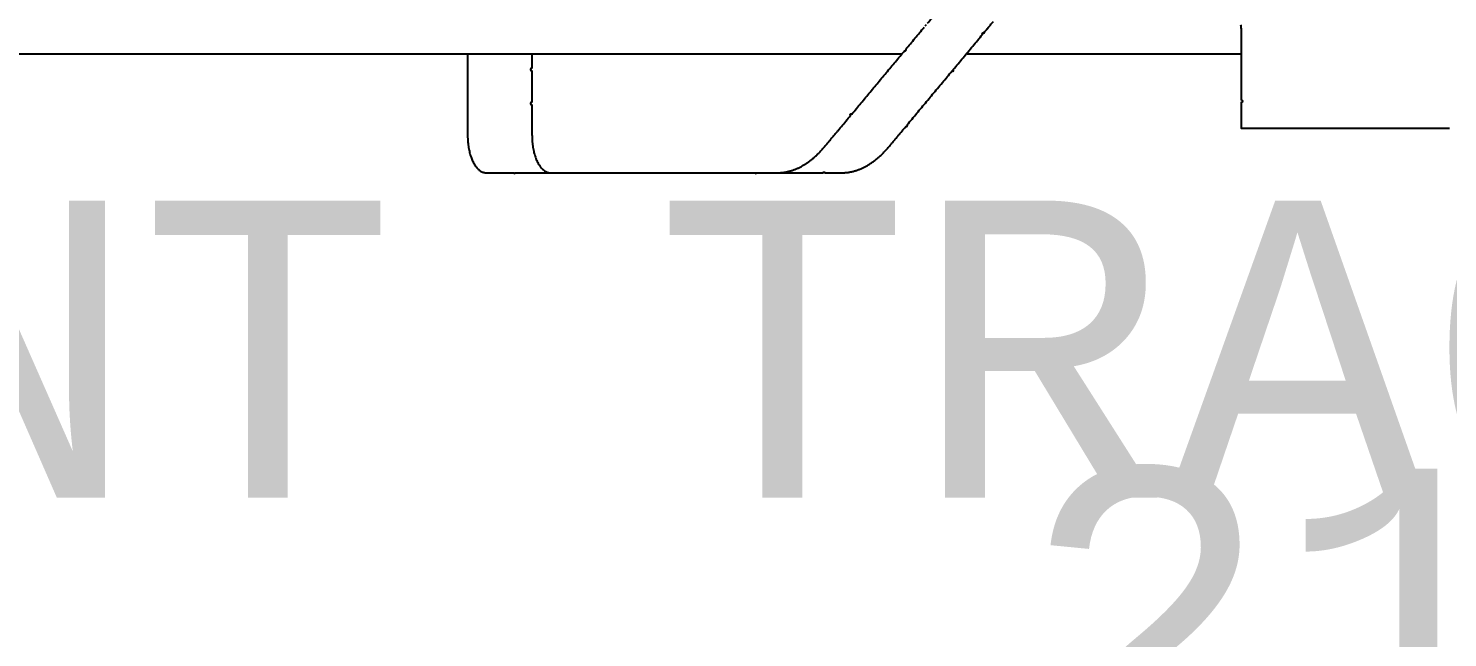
# Model space of a CAD drawing. Extents: x -912 to 8450, y -583 to 4401.
# Drawn here: x 548.5 to 739.5, y 1082 to 1164 of the extents above; entities that cross this region are included whole.
import ezdxf

# ---------------------------------------------------------------- set-up
doc = ezdxf.new("R2010")
doc.units = 0
doc.header["$MEASUREMENT"] = 0
doc.layers.get('0').update_dxf_attribs({"linetype": 'CONTINUOUS'})
for name, color, linetype in [('2', 7, 'CONTINUOUS'), ('3', 7, 'CONTINUOUS'), ('5', 7, 'CONTINUOUS'), ('6', 7, 'CONTINUOUS')]:
    doc.layers.add(name, color=color, linetype=linetype)
doc.styles.get("Standard").update_dxf_attribs({"font": 'monotxt.shx'})
doc.dimstyles.new('DSTYLE1', dxfattribs={"dimtxt": 40, "dimasz": 53.333333, "dimexe": 4, "dimexo": 2, "dimgap": 2, "dimtad": 0, "dimtih": 1, "dimtoh": 1, "dimdec": 0, "dimzin": 3, "dimtxsty": 'STANDARD', "dimcen": 0.09, "dimazin": 3, "dimtp": 1, "dimtm": 1, "dimtfac": 1, "dimtdec": 4, "dimtofl": 0, "dimtmove": 0, "dimatfit": 3, "dimtolj": 1, "dimtzin": 0})
doc.dimstyles.new('DSTYLE3', dxfattribs={"dimtxt": 40, "dimasz": 53.333333, "dimexe": 4, "dimexo": 2, "dimgap": 2, "dimtad": 0, "dimtih": 1, "dimtoh": 1, "dimdec": 0, "dimzin": 3, "dimtxsty": 'STANDARD', "dimcen": 0.09, "dimazin": 3, "dimtp": 1, "dimtm": 1, "dimtfac": 1, "dimtdec": 4, "dimtofl": 0, "dimtmove": 0, "dimatfit": 3, "dimtolj": 1, "dimtzin": 0})

# ---------------------------------------------------------------- blocks, each defined once
blk = doc.blocks.new('_AH1')
at = {"color": 0, "linetype": 'CONTINUOUS'}
for p, q in [((-1, 0.166667), (0, 0)), ((-1, 0.166667), (-1, -0.166667)), ((0, 0), (-1, -0.166667)), ((0, 0), (-1, 0))]:
    blk.add_line(p, q, dxfattribs=at)
blk = doc.blocks.new('*D4')
at = {"layer": '2', "color": 1, "linetype": 'CONTINUOUS'}
for p, q in [((-128.26159, 1321.2013), (-128.26159, 1159.7806)), ((1607.1675, 1321.2013), (1607.1675, 1159.7806)), ((-128.26159, 1213.1139), (586.95656, 1213.1139)), ((1607.1675, 1213.1139), (800.28989, 1213.1139))]:
    blk.add_line(p, q, dxfattribs=at)
at = {"layer": '2', "color": 1, "xscale": 53.333333, "yscale": 53.333333, "zscale": 53.333333, "rotation": 180}
blk.add_blockref('_AH1', (-128.26159, 1213.1139), dxfattribs=at)
at = {"layer": '2', "color": 1, "xscale": 53.333333, "yscale": 53.333333, "zscale": 53.333333}
blk.add_blockref('_AH1', (1607.1675, 1213.1139), dxfattribs=at)
at = {"layer": '2', "color": 1, "linetype": 'CONTINUOUS'}
blk.add_text('1732', height=40, dxfattribs=at).set_placement((613.62323, 1193.1139))
blk = doc.blocks.new('*D14')
at = {"layer": '3', "color": 1, "linetype": 'CONTINUOUS'}
for p, q in [((990.10056, 1245.6279), (814.59124, 1316.4866)), ((972.50637, 864.11759), (727.59491, 862.97432))]:
    blk.add_line(p, q, dxfattribs=at)
for start, end in [(158.01451, 166.70533), (171.47083, 180.26746)]:
    blk.add_arc((1924.0583, 868.55954), 1143.1431, start, end, dxfattribs=at)
at = {"layer": '3', "color": 1, "xscale": 53.333333, "yscale": 53.333333, "zscale": 53.333333}
for p, rotation in [((864.0461, 1296.5201), 69.351194), ((780.92767, 863.22328), 268.93077)]:
    blk.add_blockref('_AH1', p, dxfattribs=dict(at, rotation=rotation))
at = {"layer": '3', "color": 1, "linetype": 'CONTINUOUS'}
for s, p in [('21%%d', (681.54793, 1064.7691)), ('22%%d', (801.54793, 1064.7691))]:
    blk.add_text(s, height=40, dxfattribs=at).set_placement(p)

msp = doc.modelspace()

# ---------------------------------------------------------------- linework, layer by layer
at = {"layer": '5', "color": 2, "linetype": 'CONTINUOUS'}
for p, q in [((665.99902, 1160.5401), (392.67192, 1160.5401)), ((711.52287, 1160.5401), (674.81033, 1160.5401))]:
    msp.add_line(p, q, dxfattribs=at)
at = {"layer": '5', "color": 30, "linetype": 'CONTINUOUS'}
for points in [[(713.46736, 1221.5303, -0.000000273), (712.1372, 1221.5303, 0.000000062), (710.80704, 1221.5303, 0.0000010741), (709.4769, 1221.5303, -0.000000248), (708.14673, 1221.5303, -0.000004242)], [(716.12767, 1221.5303, 0.0000000683), (714.79751, 1221.5303)], [(819.17192, 1192.4603, -0.0000000761), (819.17192, 1193.7904, 0.0000004621), (819.17192, 1195.1206, -0.0000000987), (819.17192, 1196.4507, -0.00000009), (819.17192, 1197.7809, 0.0000004904), (819.17192, 1199.1111, -0.0000000843), (819.17192, 1200.4412, -0.000001961)], [(707.27968, 1166.5303, 0.0000069882), (708.60984, 1166.5303, -0.0000303651), (709.94, 1166.5303, -0.000001771), (711.27016, 1166.5303, 0.000007695), (712.60031, 1166.5303, 0.0000004488), (713.93047, 1166.5303, -0.00000195), (715.26063, 1166.5303, -0.0000001138), (716.59079, 1166.5303, 0.0000004941), (717.92094, 1166.5303)], [(795.07009, 1166.5303, -0.0000005286), (796.40025, 1166.5303, 0.0000001217), (797.73041, 1166.5303, 0.0000020859)], [(719.2511, 1166.5303, -0.0000001252), (720.58126, 1166.5303)], [(792.40978, 1166.5303, 0.000000134), (793.73993, 1166.5303)], [(689.17192, 1198.4543, 0.0000004732), (689.17192, 1197.1241, -0.0000019868), (689.17192, 1195.794, -0.0000001823), (689.17192, 1194.4638, 0.0000005179), (689.17192, 1193.1337, 0.0000002927), (689.17192, 1191.8035, -0.000000188), (689.17192, 1190.4734, -0.0000010464), (689.17191, 1189.1432, 0.0000002714), (689.17192, 1187.8131, 0.0000041021), (689.17194, 1186.4829, -0.0000009519), (689.17192, 1185.1528, -0.0000161806)], [(819.17192, 1189.7999, 0.0000004182), (819.17192, 1191.1301, -0.0000018508)], [(819.17193, 1201.7714, 0.000000444), (819.17192, 1203.1015, 0.0000077442)], [(799.06056, 1166.5303, -0.00000048), (800.39072, 1166.5303, -0.0000082308)], [(706.81654, 1221.5303, 0.0000009753), (705.48642, 1221.5303, 0.000016737)], [(689.17192, 1201.1146, -0.000001805), (689.17191, 1199.7844, 0.0000078257)], [(689.17183, 1183.8226, 0.0000037258), (689.17192, 1182.4924, 0.0000638476)], [(704.61937, 1166.5303, -0.0000275758), (705.94953, 1166.5301, 0.0001198231)]]:
    msp.add_lwpolyline(points, format="xyb", dxfattribs=at)
at = {"layer": '5', "color": 3, "linetype": 'CONTINUOUS'}
msp.add_lwpolyline([(711.58666, 1164.4764, -0.027018531), (711.65768, 1163.9435, -0.025448769), (711.67642, 1163.4252, -0.019241191), (711.672, 1162.9187, -0.003277656), (711.67044, 1162.4187, 0.0029828804), (711.672, 1161.9218, 0.000177948), (711.67239, 1161.4258, -0.0007634146), (711.672, 1160.9318, -0.0000458576), (711.6719, 1160.4413, 0.0001953059), (711.672, 1159.9548, 0.0000119829), (711.67202, 1159.4733, -0.000050383), (711.672, 1158.9973, -0.0000031506), (711.67199, 1158.528, 0.0000130852), (711.672, 1158.0658, 0.0000008359), (711.672, 1157.6118, -0.0000034252), (711.672, 1157.1666, -0.0000002238), (711.672, 1156.7314, 0.0000009041), (711.672, 1156.3063, 0.0000000606), (711.672, 1155.8928, -0.0000002409), (711.672, 1155.4909), (711.672, 1155.1019, -0.0000000649), (711.672, 1154.726), (711.672, 1154.3643, -1), (711.672, 1154.0167), (711.672, 1153.6846), (711.672, 1153.3676), (711.672, 1153.0669), (711.672, 1152.7823), (711.672, 1152.5147), (711.672, 1152.2637), (711.672, 1152.0302), (711.672, 1151.8138), (711.672, 1151.6153), (711.672, 1151.4339), (711.672, 1151.2705), (711.672, 1151.1242), (711.672, 1150.9957), (711.672, 1150.8841), (711.672, 1150.7901), (711.672, 1150.7124), (711.672, 1150.6516), (711.672, 1150.6071), (711.672, 1150.5792), (711.672, 1150.5654), (711.672, 1150.5626), (711.672, 1150.5644), (711.672, 1150.5648), (711.672, 1150.5644), (711.672, 1150.5643), (711.672, 1150.5644), (711.672, 1150.5644), (711.672, 1150.5644), (711.672, 1150.5644), (711.672, 1150.5644), (711.672, 1150.5644), (711.672, 1150.5644), (711.672, 1150.5644), (711.672, 1150.5644), (711.672, 1150.5644), (711.672, 1150.5644), (711.672, 1150.5644), (711.672, 1150.5644), (711.672, 1150.5644), (711.672, 1150.5644), (711.672, 1150.5644), (711.672, 1150.5644), (711.672, 1150.5644), (711.672, 1150.5644), (711.672, 1150.5644), (711.672, 1150.5644), (711.672, 1150.5644), (711.672, 1150.5644), (711.672, 1150.5644), (711.672, 1150.5644), (711.672, 1150.5644), (711.672, 1150.5644), (711.672, 1150.5644), (711.672, 1150.5644), (711.672, 1150.5644), (711.672, 1150.5644), (711.672, 1150.5644), (711.672, 1150.5644), (711.672, 1150.5644), (711.672, 1150.5644), (711.672, 1150.5644), (711.672, 1150.5644), (711.672, 1150.5644), (711.672, 1150.5644), (711.672, 1150.5644), (711.672, 1150.5644), (711.672, 1150.5644), (711.672, 1150.5644), (711.672, 1150.5644), (711.672, 1150.5644), (711.672, 1150.5644), (711.672, 1150.5644), (711.672, 1150.5644), (711.672, 1150.5644), (711.672, 1150.5644), (711.672, 1150.5644), (711.672, 1150.5644), (711.672, 1150.5644), (711.672, 1150.5644), (711.672, 1150.5644), (711.672, 1150.5644), (711.672, 1150.5644), (711.672, 1150.5644), (711.672, 1150.5644), (711.672, 1150.5644), (711.672, 1150.5644), (711.672, 1150.5644), (711.672, 1150.5644), (711.672, 1150.5644), (711.672, 1150.5644), (711.672, 1150.5644), (711.672, 1150.5644), (711.672, 1150.5644), (711.672, 1150.5644), (711.672, 1150.5644), (711.672, 1150.5644), (711.672, 1150.5644), (711.672, 1150.5644), (711.672, 1150.5644), (711.672, 1150.5644), (711.672, 1150.5644), (711.672, 1150.5644), (711.672, 1150.5644), (711.672, 1150.5644), (711.672, 1150.5644), (711.672, 1150.5644), (711.672, 1150.5644), (711.672, 1150.5644), (711.672, 1150.5644), (711.672, 1150.5644), (711.672, 1150.5644), (711.672, 1150.5644), (711.672, 1150.5644), (711.672, 1150.5644), (711.672, 1150.5644), (711.672, 1150.5644), (711.672, 1150.5644), (711.672, 1150.5644), (711.672, 1150.5644), (711.672, 1150.5644), (711.672, 1150.5644), (711.672, 1150.5644), (711.672, 1150.5644), (711.672, 1150.5644), (711.672, 1150.5644), (711.672, 1150.5644), (711.672, 1150.5644), (711.672, 1150.5644), (711.672, 1150.5644), (711.672, 1150.5644), (711.672, 1150.5644), (711.672, 1150.5644), (711.672, 1150.5644), (711.672, 1150.5644), (711.672, 1150.5644), (711.672, 1150.5644), (711.672, 1150.5644), (711.672, 1150.5644), (711.672, 1150.5644), (711.672, 1150.5644), (711.672, 1150.5644), (711.672, 1150.5644), (711.672, 1150.5644), (711.672, 1150.5644), (711.672, 1150.5644), (711.672, 1150.5644), (711.672, 1150.5644), (711.672, 1150.5644), (711.672, 1150.5644), (711.672, 1150.5644), (711.672, 1150.5644), (711.672, 1150.5644), (711.672, 1150.5644), (711.672, 1150.5644), (711.672, 1150.5644, 0.0004074866), (711.672, 1150.5644), (711.672, 1150.5644, -0.000103198), (711.672, 1150.5644), (711.672, 1150.5644, 0.0002729042), (711.672, 1150.5644, 0.0056321899), (711.672, 1150.5644, -0.000006627), (711.672, 1150.5644, -0.0014275974), (711.672, 1150.5644, 0.000015846), (711.672, 1150.5644, 0.0003617699), (711.672, 1150.5644, -0.0000044412), (711.672, 1150.5644, 0.0000038692), (711.672, 1150.5644, 0.0000001079), (711.672, 1150.5644, 0.0000004902), (711.672, 1150.5644, -1), (711.672, 1150.5644, -0.0000058876), (711.672, 1150.5644, 0.0000000722), (711.672, 1150.5644, 0.000001492), (711.67201, 1150.5644), (711.672, 1150.5644), (711.67194, 1150.5644), (711.672, 1150.5644, 0.0000000959), (711.67223, 1150.5644), (711.672, 1150.5644), (711.67111, 1150.5644), (711.672, 1150.5644), (711.67809, 1150.5644), (711.69333, 1150.5644), (711.72179, 1150.5644), (711.76279, 1150.5644), (711.81608, 1150.5644), (711.88131, 1150.5644), (711.95926, 1150.5644), (712.04945, 1150.5644), (712.15238, 1150.5644), (712.26753, 1150.5644), (712.39543, 1150.5644), (712.53554, 1150.5644), (712.68832, 1150.5644), (712.85318, 1150.5644), (713.03056, 1150.5644), (713.21983, 1150.5644), (713.42139, 1150.5644), (713.63458, 1150.5644), (713.85974, 1150.5644), (714.09621, 1150.5644), (714.34427, 1150.5644), (714.60323, 1150.5644), (714.87332, 1150.5644), (715.15386, 1150.5644), (715.44501, 1150.5644), (715.74609, 1150.5644), (716.0572, 1150.5644), (716.37766, 1150.5644), (716.70755, 1150.5644), (717.04615, 1150.5644), (717.39349, 1150.5644), (717.74894, 1150.5644), (718.11251, 1150.5644), (718.48327, 1150.5644), (718.86115, 1150.5644), (719.247, 1150.5644), (719.64247, 1150.5644), (720.04736, 1150.5644), (720.46201, 1150.5644), (720.88581, 1150.5644), (721.31889, 1150.5644), (721.76064, 1150.5644), (722.21116, 1150.5644), (722.66985, 1150.5644), (723.13673, 1150.5644), (723.61119, 1150.5644), (724.09323, 1150.5644), (724.5822, 1150.5644), (725.07806, 1150.5644), (725.58018, 1150.5644), (726.08844, 1150.5644), (726.60223, 1150.5644), (727.12138, 1150.5644), (727.6453, 1150.5644), (728.17377, 1150.5644), (728.70622, 1150.5644), (729.24237, 1150.5644), (729.78167, 1150.5644), (730.32384, 1150.5644), (730.86832, 1150.5644), (731.4148, 1150.5644), (731.96277, 1150.5644), (732.51189, 1150.5644), (733.06163, 1150.5644), (733.61157, 1150.5644), (734.16154, 1150.5644), (734.7112, 1150.5644), (735.25921, 1150.5644), (735.80479, 1150.5644), (736.35146, 1150.5644), (736.90283, 1150.5644), (737.45776, 1150.5644), (738.01459, 1150.5644), (738.57204, 1150.5644), (739.12927, 1150.5644), (739.68633, 1150.5644)], format="xyb", dxfattribs=at)
at = {"layer": '5', "color": 4, "linetype": 'CONTINUOUS'}
for points in [[(607.60331, 1160.5644), (607.60331, 1160.2036), (607.60331, 1159.8428), (607.60331, 1159.482), (607.60331, 1159.1212), (607.60331, 1158.7604), (607.60331, 1158.3997), (607.60331, 1158.0389), (607.60331, 1157.6781), (607.60331, 1157.3173), (607.60331, 1156.9565), (607.60331, 1156.5957), (607.60331, 1156.2349), (607.60331, 1155.8741), (607.60331, 1155.5134), (607.60331, 1155.1526), (607.60331, 1154.7918, -0.0000000652), (607.60331, 1154.431), (607.60331, 1154.0702, 0.0000002566), (607.60331, 1153.7094, -0.0000000591), (607.60331, 1153.3486, -0.000001013), (607.60331, 1152.9878, 0.000000233), (607.60331, 1152.6271, 0.0000039971), (607.60332, 1152.2663, -0.00000092), (607.60331, 1151.9055, -0.0000157733), (607.60329, 1151.5447, 0.0000036301), (607.60331, 1151.1839, 0.000062242), (607.6034, 1150.8231, -0.0000143237), (607.60331, 1150.4623, -0.0002456326), (607.60295, 1150.1016, 0.0000565407), (607.60331, 1149.7408, 0.000968974), (607.60654, 1149.3799, 0.0035071306), (607.61816, 1149.0203, 0.0083739783), (607.64398, 1148.6634, 0.010182289), (607.68313, 1148.3111, 0.0093592861), (607.73484, 1147.9655, 0.009288926), (607.79842, 1147.628, 0.009882468), (607.87432, 1147.3009, 0.010419679), (607.96164, 1146.9852, 0.01089145), (608.06031, 1146.6833, 0.011553596), (608.16938, 1146.396, 0.01236472), (608.28873, 1146.1256, 0.013367082), (608.41733, 1145.8727, 0.014506365), (608.55488, 1145.6395, 0.015916129), (608.70032, 1145.4262, 0.017503627), (608.85321, 1145.2349, 0.019466019), (609.01247, 1145.0657, 0.021683917), (609.17753, 1144.9204, 0.024126515), (609.34731, 1144.7986, 0.026397216), (609.5211, 1144.7019, 0.029603237), (609.69786, 1144.6307, 0.033830612), (609.87679, 1144.5867, 0.033941376), (610.05685, 1144.5653, 0.027974956), (610.23721, 1144.5614, 0.017851811), (610.41763, 1144.5644, 0.0013974233), (610.59803, 1144.5652, -0.0041604089), (610.77842, 1144.5644, -0.0002426786), (610.95881, 1144.5642, 0.0010544381), (611.13921, 1144.5644, 0.0000614931), (611.3196, 1144.5644, -0.000267204), (611.49999, 1144.5644, -0.0000155838), (611.68039, 1144.5644, 0.000067714), (611.86078, 1144.5644, 0.0000039491), (612.04117, 1144.5644, -0.0000171598), (612.22157, 1144.5644, -0.0000010008), (612.40196, 1144.5644, 0.0000043486), (612.58235, 1144.5644, 0.0000002537), (612.76275, 1144.5644, -0.000001102), (612.94314, 1144.5644, -0.0000000642), (613.12353, 1144.5644, 0.0000002792), (613.30393, 1144.5644), (613.48432, 1144.5644, 0.0000000708), (613.66471, 1144.5644), (613.84511, 1144.5644, 1), (614.0255, 1144.5644), (614.20589, 1144.5644), (614.38629, 1144.5644), (614.56668, 1144.5644), (614.74708, 1144.5644), (614.92747, 1144.5644), (615.10786, 1144.5644), (615.28826, 1144.5644), (615.46865, 1144.5644), (615.64904, 1144.5644), (615.82944, 1144.5644), (616.00983, 1144.5644), (616.19022, 1144.5644), (616.37062, 1144.5644), (616.55101, 1144.5644), (616.7314, 1144.5644), (616.9118, 1144.5644), (617.09219, 1144.5644), (617.27258, 1144.5644), (617.45298, 1144.5644), (617.63337, 1144.5644), (617.81376, 1144.5644), (617.99416, 1144.5644), (618.17455, 1144.5644), (618.35494, 1144.5644), (618.53534, 1144.5644), (618.71573, 1144.5644), (618.89612, 1144.5644), (619.07652, 1144.5644), (619.25691, 1144.5644), (619.43731, 1144.5644), (619.6177, 1144.5644), (619.79809, 1144.5644), (619.97849, 1144.5644), (620.15888, 1144.5644), (620.33927, 1144.5644), (620.51967, 1144.5644), (620.70006, 1144.5644), (620.88045, 1144.5644), (621.06085, 1144.5644), (621.24124, 1144.5644), (621.42163, 1144.5644), (621.60203, 1144.5644), (621.78242, 1144.5644), (621.96281, 1144.5644), (622.14321, 1144.5644), (622.3236, 1144.5644), (622.50399, 1144.5644), (622.68439, 1144.5644), (622.86478, 1144.5644), (623.04517, 1144.5644), (623.22557, 1144.5644), (623.40596, 1144.5644), (623.58635, 1144.5644), (623.76675, 1144.5644), (623.94714, 1144.5644), (624.12754, 1144.5644), (624.30793, 1144.5644), (624.48832, 1144.5644), (624.66872, 1144.5644), (624.84911, 1144.5644), (625.0295, 1144.5644), (625.2099, 1144.5644), (625.39029, 1144.5644), (625.57068, 1144.5644), (625.75108, 1144.5644), (625.93147, 1144.5644), (626.11186, 1144.5644), (626.29226, 1144.5644), (626.47265, 1144.5644), (626.65304, 1144.5644), (626.83344, 1144.5644), (627.01383, 1144.5644), (627.19422, 1144.5644), (627.37462, 1144.5644), (627.55501, 1144.5644), (627.7354, 1144.5644), (627.9158, 1144.5644), (628.09619, 1144.5644), (628.27658, 1144.5644), (628.45698, 1144.5644), (628.63737, 1144.5644), (628.81776, 1144.5644), (628.99816, 1144.5644), (629.17855, 1144.5644), (629.35895, 1144.5644), (629.53934, 1144.5644), (629.71973, 1144.5644), (629.90013, 1144.5644), (630.08052, 1144.5644), (630.26091, 1144.5644), (630.44131, 1144.5644), (630.6217, 1144.5644), (630.80209, 1144.5644), (630.98249, 1144.5644), (631.16288, 1144.5644), (631.34327, 1144.5644), (631.52367, 1144.5644), (631.70406, 1144.5644), (631.88445, 1144.5644), (632.06485, 1144.5644), (632.24524, 1144.5644), (632.42563, 1144.5644), (632.60603, 1144.5644), (632.78642, 1144.5644), (632.96681, 1144.5644), (633.14721, 1144.5644), (633.3276, 1144.5644), (633.50799, 1144.5644), (633.68839, 1144.5644), (633.86878, 1144.5644), (634.04918, 1144.5644), (634.22957, 1144.5644), (634.40996, 1144.5644), (634.59036, 1144.5644), (634.77075, 1144.5644), (634.95114, 1144.5644), (635.13154, 1144.5644), (635.31193, 1144.5644), (635.49232, 1144.5644), (635.67272, 1144.5644), (635.85311, 1144.5644), (636.0335, 1144.5644), (636.2139, 1144.5644), (636.39429, 1144.5644), (636.57468, 1144.5644), (636.75508, 1144.5644), (636.93547, 1144.5644), (637.11586, 1144.5644), (637.29626, 1144.5644), (637.47665, 1144.5644), (637.65704, 1144.5644), (637.83744, 1144.5644), (638.01783, 1144.5644), (638.19822, 1144.5644), (638.37862, 1144.5644), (638.55901, 1144.5644), (638.73941, 1144.5644), (638.9198, 1144.5644), (639.10019, 1144.5644), (639.28059, 1144.5644), (639.46098, 1144.5644), (639.64137, 1144.5644), (639.82177, 1144.5644), (640.00216, 1144.5644), (640.18255, 1144.5644), (640.36295, 1144.5644), (640.54334, 1144.5644), (640.72373, 1144.5644), (640.90413, 1144.5644), (641.08452, 1144.5644), (641.26491, 1144.5644), (641.44531, 1144.5644), (641.6257, 1144.5644), (641.80609, 1144.5644), (641.98649, 1144.5644), (642.16688, 1144.5644), (642.34727, 1144.5644), (642.52767, 1144.5644), (642.70806, 1144.5644), (642.88845, 1144.5644), (643.06885, 1144.5644), (643.24924, 1144.5644), (643.42963, 1144.5644), (643.61003, 1144.5644), (643.79042, 1144.5644), (643.97082, 1144.5644), (644.15121, 1144.5644), (644.3316, 1144.5644), (644.512, 1144.5644), (644.69239, 1144.5644), (644.87278, 1144.5644), (645.05318, 1144.5644), (645.23357, 1144.5644), (645.41396, 1144.5644), (645.59436, 1144.5644), (645.77475, 1144.5644), (645.95514, 1144.5644), (646.13554, 1144.5644), (646.31593, 1144.5644, 1), (646.49632, 1144.5644), (646.67672, 1144.5644), (646.85711, 1144.5644, -0.0000001753), (647.0375, 1144.5644), (647.2179, 1144.5644, 0.0000006919), (647.39829, 1144.5644, -0.0000001592), (647.57868, 1144.5644, -0.00000273), (647.75908, 1144.5644, 0.0000006282), (647.93947, 1144.5644, 0.0000107729), (648.11986, 1144.5644, -0.0000024792), (648.30026, 1144.5644, -0.0000425107), (648.48065, 1144.5643, 0.0000097833), (648.66105, 1144.5644, 0.0001677517), (648.84144, 1144.5645, -0.0000386066), (649.02183, 1144.5644, -0.0006619552), (649.20223, 1144.5641, 0.0009662722), (649.38262, 1144.566, 0.0052616242), (649.56297, 1144.5728, 0.0071616733), (649.74327, 1144.5846, 0.0071527808), (649.92346, 1144.6018, 0.00712994), (650.1035, 1144.624, 0.0070956017), (650.28337, 1144.6516, 0.0070525712), (650.46302, 1144.6842, 0.007004478), (650.64241, 1144.7222, 0.0069463264), (650.82152, 1144.7652, 0.006883205), (651.00029, 1144.8134, 0.0068107396), (651.1787, 1144.8667, 0.0067351771), (651.3567, 1144.9253, 0.006650708), (651.53427, 1144.9889, 0.0065645874), (651.71135, 1145.0577, 0.0064702684), (651.88793, 1145.1315, 0.0063757987), (652.06395, 1145.2105, 0.0062738959), (652.23939, 1145.2944, 0.0061732008), (652.41419, 1145.3835, 0.0060658858), (652.58835, 1145.4776, 0.0059609917), (652.76179, 1145.5767, 0.0058502818), (652.93452, 1145.6808, 0.0057430228), (653.10646, 1145.7899, 0.0056307296), (653.27761, 1145.9039, 0.0055227434), (653.44791, 1146.0229, 0.005410399), (653.61735, 1146.1467, 0.005302981), (653.78586, 1146.2755, 0.005191994), (653.95344, 1146.409, 0.0050865732), (654.12002, 1146.5475, 0.0049775984), (654.28561, 1146.6906, 0.0048739347), (654.45012, 1146.8386, 0.0047693093), (654.61357, 1146.9913, 0.004672394), (654.77588, 1147.1487, 0.0045669832), (654.93706, 1147.3107, 0.0044610099), (655.09703, 1147.4774, 0.0043770111), (655.25581, 1147.6487, 0.0043239657), (655.41329, 1147.8247, 0.004179323), (655.56955, 1148.0049, 0.0039463847), (655.72463, 1148.1892, 0.0027708531), (655.87921, 1148.3752, 0.0004271862), (656.03385, 1148.561, -0.000425017), (656.18856, 1148.7465, -0.0000248169), (656.34325, 1148.9321, 0.0001077861), (656.49792, 1149.1178, 0.0000062842), (656.6526, 1149.3035, -0.0000273094), (656.80728, 1149.4891, -0.0000015929), (656.96196, 1149.6747, 0.000006921), (657.11664, 1149.8604, 0.0000004037), (657.27132, 1150.046, -0.0000017539), (657.42599, 1150.2317, -0.0000001022), (657.58067, 1150.4173, 0.0000004444), (657.73535, 1150.603), (657.89003, 1150.7886, -0.0000001127), (658.04471, 1150.9743), (658.19939, 1151.1599), (658.35407, 1151.3456), (658.50875, 1151.5312), (658.66343, 1151.7169), (658.81811, 1151.9025), (658.97278, 1152.0882), (659.12746, 1152.2738, -1), (659.28214, 1152.4595), (659.43682, 1152.6451), (659.5915, 1152.8307), (659.74618, 1153.0164), (659.90086, 1153.202), (660.05554, 1153.3877), (660.21022, 1153.5733), (660.3649, 1153.759), (660.51957, 1153.9446), (660.67425, 1154.1303), (660.82893, 1154.3159), (660.98361, 1154.5016), (661.13829, 1154.6872), (661.29297, 1154.8729), (661.44765, 1155.0585), (661.60233, 1155.2442), (661.75701, 1155.4298), (661.91169, 1155.6154), (662.06636, 1155.8011), (662.22104, 1155.9867), (662.37572, 1156.1724), (662.5304, 1156.358), (662.68508, 1156.5437), (662.83976, 1156.7293), (662.99444, 1156.915), (663.14912, 1157.1006), (663.3038, 1157.2863), (663.45847, 1157.4719), (663.61315, 1157.6576), (663.76783, 1157.8432), (663.92251, 1158.0289), (664.07719, 1158.2145), (664.23187, 1158.4002), (664.38655, 1158.5858), (664.54123, 1158.7714), (664.69591, 1158.9571), (664.85059, 1159.1427), (665.00526, 1159.3284), (665.15994, 1159.514), (665.31462, 1159.6997), (665.4693, 1159.8853), (665.62398, 1160.071), (665.77866, 1160.2566), (665.93334, 1160.4423), (666.08802, 1160.6279), (666.2427, 1160.8136), (666.39738, 1160.9992, 1), (666.55205, 1161.1849), (666.70673, 1161.3705), (666.86141, 1161.5561), (667.01609, 1161.7418), (667.17077, 1161.9274), (667.32545, 1162.1131), (667.48013, 1162.2987), (667.63481, 1162.4844), (667.78949, 1162.67), (667.94417, 1162.8557), (668.09884, 1163.0413), (668.25352, 1163.227), (668.4082, 1163.4126), (668.56288, 1163.5983), (668.71756, 1163.7839), (668.87224, 1163.9696), (669.02692, 1164.1552)], [(616.26357, 1160.5644), (616.26357, 1160.1832), (616.26357, 1159.8021), (616.26356, 1159.4209), (616.26356, 1159.0398), (616.26356, 1158.6586, 1), (616.26356, 1158.2775), (616.26356, 1157.8963), (616.26356, 1157.5152), (616.26356, 1157.134), (616.26356, 1156.7529), (616.26356, 1156.3717), (616.26356, 1155.9906), (616.26356, 1155.6094), (616.26356, 1155.2283), (616.26356, 1154.8471), (616.26356, 1154.466), (616.26356, 1154.0848, 1), (616.26356, 1153.7037, 0.0000001921), (616.26356, 1153.3225), (616.26356, 1152.9414, -0.0000007523), (616.26356, 1152.5602, 0.0000001739), (616.26356, 1152.1791, 0.0000029722), (616.26357, 1151.798, -0.0000006838), (616.26356, 1151.4168, -0.0000117268), (616.26355, 1151.0356, 0.0000026988), (616.26356, 1150.6545, 0.0000462804), (616.26364, 1150.2734, -0.0000106537), (616.26356, 1149.8922, -0.0001825491), (616.26441, 1149.5109, 0.002279039), (616.27298, 1149.1304, 0.0080396719), (616.29656, 1148.7524, 0.010353171), (616.33479, 1148.3789, 0.0098240766), (616.3872, 1148.0125, 0.0098704941), (616.453, 1147.655, 0.010414202), (616.53256, 1147.3088, 0.010965202), (616.62485, 1146.9754, 0.011509027), (616.7298, 1146.6574, 0.012256542), (616.84631, 1146.356, 0.013162305), (616.97417, 1146.0735, 0.01430335), (617.1122, 1145.8109, 0.015621764), (617.26, 1145.5705, 0.017262348), (617.41635, 1145.3527, 0.019115127), (617.58069, 1145.1599, 0.021450512), (617.75175, 1144.9923, 0.024157535), (617.92881, 1144.8519, 0.026932246), (618.11065, 1144.7379, 0.029094839), (618.29638, 1144.6519, 0.033121508), (618.48474, 1144.5956, 0.039674284), (618.67471, 1144.5708, 0.034512825), (618.86533, 1144.5644, 0.014038719), (619.05594, 1144.5637, 0.0034194421), (619.24648, 1144.5644, 0.0001995501), (619.43705, 1144.5645, -0.0008668902), (619.62763, 1144.5644, -0.0000505498), (619.81821, 1144.5643, 0.0002196614), (620.00878, 1144.5644, 0.0000128113), (620.19935, 1144.5644, -0.000055667), (620.38993, 1144.5644, -0.0000032466), (620.5805, 1144.5644, 0.0000141068), (620.77108, 1144.5644, 0.0000008228), (620.96165, 1144.5644, -0.0000035749), (621.15222, 1144.5644, -0.0000002084), (621.3428, 1144.5644, 0.000000906), (621.53337, 1144.5644, 0.0000000529), (621.72395, 1144.5644, -0.0000002296), (621.91452, 1144.5644), (622.1051, 1144.5644, -0.0000000581), (622.29567, 1144.5644), (622.48625, 1144.5644), (622.67682, 1144.5644), (622.86739, 1144.5644), (623.05797, 1144.5644), (623.24854, 1144.5644), (623.43912, 1144.5644), (623.62969, 1144.5644), (623.82027, 1144.5644), (624.01084, 1144.5644), (624.20142, 1144.5644), (624.39199, 1144.5644), (624.58256, 1144.5644), (624.77314, 1144.5644), (624.96371, 1144.5644), (625.15429, 1144.5644), (625.34486, 1144.5644), (625.53544, 1144.5644), (625.72601, 1144.5644), (625.91659, 1144.5644), (626.10716, 1144.5644), (626.29774, 1144.5644), (626.48831, 1144.5644), (626.67888, 1144.5644), (626.86946, 1144.5644), (627.06003, 1144.5644), (627.25061, 1144.5644), (627.44118, 1144.5644), (627.63176, 1144.5644), (627.82233, 1144.5644), (628.01291, 1144.5644), (628.20348, 1144.5644), (628.39405, 1144.5644), (628.58463, 1144.5644), (628.7752, 1144.5644), (628.96578, 1144.5644), (629.15635, 1144.5644), (629.34693, 1144.5644), (629.5375, 1144.5644), (629.72808, 1144.5644), (629.91865, 1144.5644), (630.10922, 1144.5644), (630.2998, 1144.5644), (630.49037, 1144.5644), (630.68095, 1144.5644), (630.87152, 1144.5644), (631.0621, 1144.5644), (631.25267, 1144.5644), (631.44325, 1144.5644), (631.63382, 1144.5644), (631.82439, 1144.5644), (632.01497, 1144.5644), (632.20554, 1144.5644), (632.39612, 1144.5644), (632.58669, 1144.5644), (632.77727, 1144.5644), (632.96784, 1144.5644), (633.15842, 1144.5644), (633.34899, 1144.5644), (633.53957, 1144.5644), (633.73014, 1144.5644), (633.92071, 1144.5644), (634.11129, 1144.5644), (634.30186, 1144.5644), (634.49244, 1144.5644), (634.68301, 1144.5644), (634.87359, 1144.5644), (635.06416, 1144.5644), (635.25474, 1144.5644), (635.44531, 1144.5644), (635.63588, 1144.5644), (635.82646, 1144.5644), (636.01703, 1144.5644), (636.20761, 1144.5644), (636.39818, 1144.5644), (636.58876, 1144.5644), (636.77933, 1144.5644), (636.96991, 1144.5644), (637.16048, 1144.5644), (637.35105, 1144.5644), (637.54163, 1144.5644), (637.7322, 1144.5644), (637.92278, 1144.5644), (638.11335, 1144.5644), (638.30393, 1144.5644), (638.4945, 1144.5644), (638.68508, 1144.5644), (638.87565, 1144.5644), (639.06622, 1144.5644), (639.2568, 1144.5644), (639.44737, 1144.5644), (639.63795, 1144.5644), (639.82852, 1144.5644), (640.0191, 1144.5644), (640.20967, 1144.5644), (640.40025, 1144.5644), (640.59082, 1144.5644), (640.7814, 1144.5644), (640.97197, 1144.5644), (641.16254, 1144.5644), (641.35312, 1144.5644), (641.54369, 1144.5644), (641.73427, 1144.5644), (641.92484, 1144.5644), (642.11542, 1144.5644), (642.30599, 1144.5644), (642.49657, 1144.5644), (642.68714, 1144.5644), (642.87771, 1144.5644), (643.06829, 1144.5644), (643.25886, 1144.5644), (643.44944, 1144.5644), (643.64001, 1144.5644), (643.83059, 1144.5644), (644.02116, 1144.5644), (644.21174, 1144.5644), (644.40231, 1144.5644), (644.59288, 1144.5644), (644.78346, 1144.5644), (644.97403, 1144.5644), (645.16461, 1144.5644), (645.35518, 1144.5644), (645.54576, 1144.5644), (645.73633, 1144.5644), (645.92691, 1144.5644), (646.11748, 1144.5644), (646.30805, 1144.5644), (646.49863, 1144.5644), (646.6892, 1144.5644), (646.87978, 1144.5644), (647.07035, 1144.5644), (647.26093, 1144.5644), (647.4515, 1144.5644), (647.64208, 1144.5644), (647.83265, 1144.5644), (648.02323, 1144.5644), (648.2138, 1144.5644), (648.40437, 1144.5644), (648.59495, 1144.5644), (648.78552, 1144.5644), (648.9761, 1144.5644), (649.16667, 1144.5644), (649.35725, 1144.5644), (649.54782, 1144.5644), (649.7384, 1144.5644), (649.92897, 1144.5644), (650.11954, 1144.5644), (650.31012, 1144.5644), (650.50069, 1144.5644), (650.69127, 1144.5644), (650.88184, 1144.5644), (651.07242, 1144.5644), (651.26299, 1144.5644), (651.45357, 1144.5644), (651.64414, 1144.5644), (651.83471, 1144.5644), (652.02529, 1144.5644), (652.21586, 1144.5644), (652.40644, 1144.5644), (652.59701, 1144.5644), (652.78759, 1144.5644), (652.97816, 1144.5644), (653.16874, 1144.5644), (653.35931, 1144.5644), (653.54988, 1144.5644), (653.74046, 1144.5644), (653.93103, 1144.5644), (654.12161, 1144.5644), (654.31218, 1144.5644), (654.50276, 1144.5644), (654.69333, 1144.5644), (654.88391, 1144.5644), (655.07448, 1144.5644), (655.26506, 1144.5644), (655.45563, 1144.5644, -1), (655.6462, 1144.5644), (655.83678, 1144.5644, 0.0000000843), (656.02735, 1144.5644), (656.21793, 1144.5644, -0.0000003329), (656.4085, 1144.5644, 0.0000000766), (656.59908, 1144.5644, 0.0000013133), (656.78965, 1144.5644, -0.0000003022), (656.98023, 1144.5644, -0.0000051827), (657.1708, 1144.5644, 0.0000011928), (657.36137, 1144.5644, 0.0000204511), (657.55195, 1144.5644, -0.0000047067), (657.74252, 1144.5644, -0.0000807009), (657.9331, 1144.5648, 0.0019121871), (658.12366, 1144.5684, 0.0064817429), (658.31417, 1144.578, 0.0082202091), (658.50459, 1144.5936, 0.0075814701), (658.69487, 1144.615, 0.0073462359), (658.88497, 1144.642, 0.0074588497), (659.07483, 1144.675, 0.0074553596), (659.26443, 1144.7136, 0.007356308), (659.45369, 1144.7581, 0.0072724283), (659.64261, 1144.8083, 0.0072056591), (659.83111, 1144.8643, 0.0071216964), (660.01917, 1144.926, 0.0070292189), (660.20673, 1144.9935, 0.0069284896), (660.39376, 1145.0666, 0.0068278454), (660.58019, 1145.1455, 0.006717835), (660.76602, 1145.2299, 0.0066079823), (660.95117, 1145.3202, 0.0064902686), (661.13562, 1145.4159, 0.006374686), (661.31931, 1145.5174, 0.006252129), (661.50221, 1145.6243, 0.006132945), (661.68427, 1145.7369, 0.006007863), (661.86546, 1145.855, 0.0058873587), (662.04572, 1145.9787, 0.0057616663), (662.22503, 1146.1077, 0.0056412126), (662.40332, 1146.2423, 0.005517198), (662.58059, 1146.3822, 0.005399921), (662.75675, 1146.5276, 0.005276813), (662.9318, 1146.6783, 0.0051577393), (663.10567, 1146.8343, 0.005044851), (663.27835, 1146.9956, 0.0049482216), (663.44975, 1147.1622, 0.004815216), (663.6199, 1147.3339, 0.0046534988), (663.78871, 1147.5108, 0.0046187701), (663.95614, 1147.6929, 0.0047254246), (664.12207, 1147.8803, 0.0043443144), (664.28674, 1148.0722, 0.0034617106), (664.45038, 1148.2675, 0.0021753867), (664.61362, 1148.4642, 0.0001784661), (664.77699, 1148.6605, -0.0004955167), (664.94044, 1148.8565, -0.0000289387), (665.10386, 1149.0526, 0.0001256797), (665.26726, 1149.2487, 0.0000073271), (665.43066, 1149.4449, -0.0000318421), (665.59407, 1149.641, -0.0000018572), (665.75748, 1149.8371, 0.0000080698), (665.92089, 1150.0332, 0.0000004707), (666.0843, 1150.2294, -0.000002045), (666.24771, 1150.4255, -0.0000001192), (666.41112, 1150.6216, 0.0000005182), (666.57453, 1150.8177, 1), (666.73794, 1151.0139, -0.0000001313), (666.90134, 1151.21), (667.06475, 1151.4061), (667.22816, 1151.6022), (667.39157, 1151.7983), (667.55498, 1151.9945), (667.71839, 1152.1906), (667.8818, 1152.3867), (668.04521, 1152.5828), (668.20861, 1152.779), (668.37202, 1152.9751), (668.53543, 1153.1712), (668.69884, 1153.3673), (668.86225, 1153.5635), (669.02566, 1153.7596), (669.18907, 1153.9557), (669.35248, 1154.1518), (669.51588, 1154.348), (669.67929, 1154.5441), (669.8427, 1154.7402), (670.00611, 1154.9363), (670.16952, 1155.1325), (670.33293, 1155.3286), (670.49634, 1155.5247), (670.65975, 1155.7208), (670.82315, 1155.917), (670.98656, 1156.1131), (671.14997, 1156.3092), (671.31338, 1156.5053), (671.47679, 1156.7015), (671.6402, 1156.8976), (671.80361, 1157.0937), (671.96701, 1157.2898), (672.13042, 1157.486), (672.29383, 1157.6821), (672.45724, 1157.8782), (672.62065, 1158.0743), (672.78406, 1158.2705, 1), (672.94747, 1158.4666), (673.11088, 1158.6627), (673.27428, 1158.8588), (673.43769, 1159.0549), (673.6011, 1159.2511), (673.76451, 1159.4472), (673.92792, 1159.6433), (674.09133, 1159.8394), (674.25474, 1160.0356), (674.41815, 1160.2317), (674.58155, 1160.4278), (674.74496, 1160.6239), (674.90837, 1160.8201), (675.07178, 1161.0162), (675.23519, 1161.2123), (675.3986, 1161.4084), (675.56201, 1161.6046), (675.72542, 1161.8007), (675.88882, 1161.9968), (676.05223, 1162.1929), (676.21564, 1162.3891), (676.37905, 1162.5852), (676.54246, 1162.7813), (676.70587, 1162.9774, 0.0000001379), (676.86928, 1163.1736, -1), (677.03269, 1163.3697, -0.0000005439), (677.19609, 1163.5658, 0.0000001251), (677.3595, 1163.7619, 0.0000021461), (677.52291, 1163.9581, -0.000000494), (677.68632, 1164.1542, -0.000008469), (677.84973, 1164.3503, 0.000001949), (678.01314, 1164.5464, 0.0000334189), (678.17653, 1164.7426, -0.0000076906), (678.33996, 1164.9387, -0.0001318866)], [(678.25236, 1168.5644, -0.0000004392), (678.56047, 1168.5644, 0.0000019997), (678.87203, 1168.5644, 0.0000001096), (679.18709, 1168.5644, -0.000000495), (679.50539, 1168.5644, -1)], [(679.82693, 1168.5644, 0.0000001234), (680.15148, 1168.5644)], [(684.68759, 1168.5644, 0.0000015238), (684.99077, 1168.5644, -0.0000048929), (685.39084, 1168.5644, 0.0000003807), (686.01957, 1168.5644, 0.0000006859), (686.85058, 1168.5644, -0.0000000824)], [(669.49095, 1164.7121, -0.0000006616), (669.64563, 1164.8978, 0.0000001522), (669.80031, 1165.0834, 0.0000026104), (669.95499, 1165.2691, -0.0000006008), (670.10967, 1165.4547, -0.0000103013), (670.26435, 1165.6404, 0.000002371), (670.41903, 1165.826, 0.0000406436)], [(669.1816, 1164.3408, 0.0000001677), (669.33628, 1164.5265)], [(677.64726, 1168.5644, 0.0000017697), (677.94798, 1168.5644, -0.0000080857)], [(684.00779, 1168.5644, -0.0000030149), (684.35621, 1168.5644, 0.0000167713)]]:
    msp.add_lwpolyline(points, format="xyb", dxfattribs=at)
at = {"layer": '6', "color": 3, "linetype": 'CONTINUOUS'}
for points in [[(783.94842, 1743.7872, 0.0000002303), (782.49968, 1743.7872, -0.000000053), (781.05094, 1743.7872, -0.0000009089), (779.6022, 1743.7872, 0.0000002091), (778.15347, 1743.7872, 0.0000035866)], [(783.94842, 1742.9872, 0.0000002303), (782.49968, 1742.9872, -0.000000053), (781.05094, 1742.9872, -0.0000009089), (779.6022, 1742.9872, 0.0000002091), (778.15347, 1742.9872, 0.0000035866)], [(786.84589, 1743.7872, 0.0000000583), (785.39715, 1743.7872)], [(786.84589, 1742.9872, 0.0000000583), (785.39715, 1742.9872)], [(221.17893, 1743.7872, -0.0000000728), (219.73019, 1743.7872, 0.0000003162), (218.28146, 1743.7872)], [(221.17893, 1742.9872, -0.0000000728), (219.73019, 1742.9872, 0.0000003162), (218.28146, 1742.9872)], [(216.83272, 1743.7872, -0.0000000801), (215.38398, 1743.7872)], [(216.83272, 1742.9872, -0.0000000801), (215.38398, 1742.9872)], [(475.84095, 1743.7872, 0.000000395), (474.39222, 1743.7872, -0.0000000909), (472.94348, 1743.7872, -0.0000015586)], [(475.84095, 1742.9872, 0.000000395), (474.39222, 1742.9872, -0.0000000909), (472.94348, 1742.9872, -0.0000015586)], [(478.73843, 1743.7872, -0.0000001), (477.28969, 1743.7872)], [(478.73843, 1742.9872, -0.0000001), (477.28969, 1742.9872)], [(378.93341, 1743.7872, 0.000000101), (377.48468, 1743.7872, -0.0000004386)], [(378.93341, 1742.9872, 0.000000101), (377.48468, 1742.9872, -0.0000004386)], [(374.5872, 1743.7872, 0.0000001111), (373.13847, 1743.7872, 1)], [(374.5872, 1742.9872, 0.0000001111), (373.13847, 1742.9872)], [(824.51305, 1743.7872, -0.0000001471), (823.06431, 1743.7872, 0.0000006394), (821.61558, 1743.7872)], [(824.51305, 1742.9872, -0.0000001471), (823.06431, 1742.9872, 0.0000006394), (821.61558, 1742.9872)], [(820.16684, 1743.7872, -0.000000162), (818.7181, 1743.7872)], [(820.16684, 1742.9872, -0.000000162), (818.7181, 1742.9872)], [(316.63772, 1743.7872, 0.0000001724), (315.18899, 1743.7872, 0.0000029577)], [(316.63772, 1742.9872, 0.0000001724), (315.18899, 1742.9872, 0.0000029577)], [(507.71317, 1743.7872, -0.0000001746), (506.26443, 1743.7872, 0.0000007587)], [(507.71317, 1742.9872, -0.0000001746), (506.26443, 1742.9872, 0.0000007587)]]:
    msp.add_lwpolyline(points, format="xyb", dxfattribs=at)

# ---------------------------------------------------------------- texts
at = {"layer": '2', "color": 1, "linetype": 'CONTINUOUS'}
msp.add_text('FRONT TRACK WIDTH', height=40, dxfattribs=at).set_placement((424.93468, 1100.8262))

# ---------------------------------------------------------------- dimensions: what is measured, and where the dimension line sits
dim = msp.add_linear_dim(base=(-128.26159, 1213.1139), p1=(1607.1675, 1347.8679), p2=(-128.26159, 1347.8679), text='1732', dimstyle='DSTYLE1', override={"dimblk": '_AH1', "dimsah": 0}, dxfattribs=at)
dim.commit()
dim.dimension.update_dxf_attribs({"geometry": '*D4', "text_midpoint": (693.62323, 1213.1139), "dimtype": 128})
at = {"layer": '3', "color": 1, "linetype": 'CONTINUOUS'}
dim = msp.add_angular_dim_2l(base=(801.38465, 1083.9197), line1=((727.59491, 862.97432), (972.50637, 864.11759)), line2=((990.10056, 1245.6279), (814.59124, 1316.4866)), text='21%%d<>', dimstyle='DSTYLE3', override={"dimblk": '_AH1', "dimsah": 0}, dxfattribs=at)
dim.commit()
dim.dimension.update_dxf_attribs({"geometry": '*D14', "text_midpoint": (801.54793, 1084.7691), "dimtype": 130})

doc.saveas('drawing.dxf')
